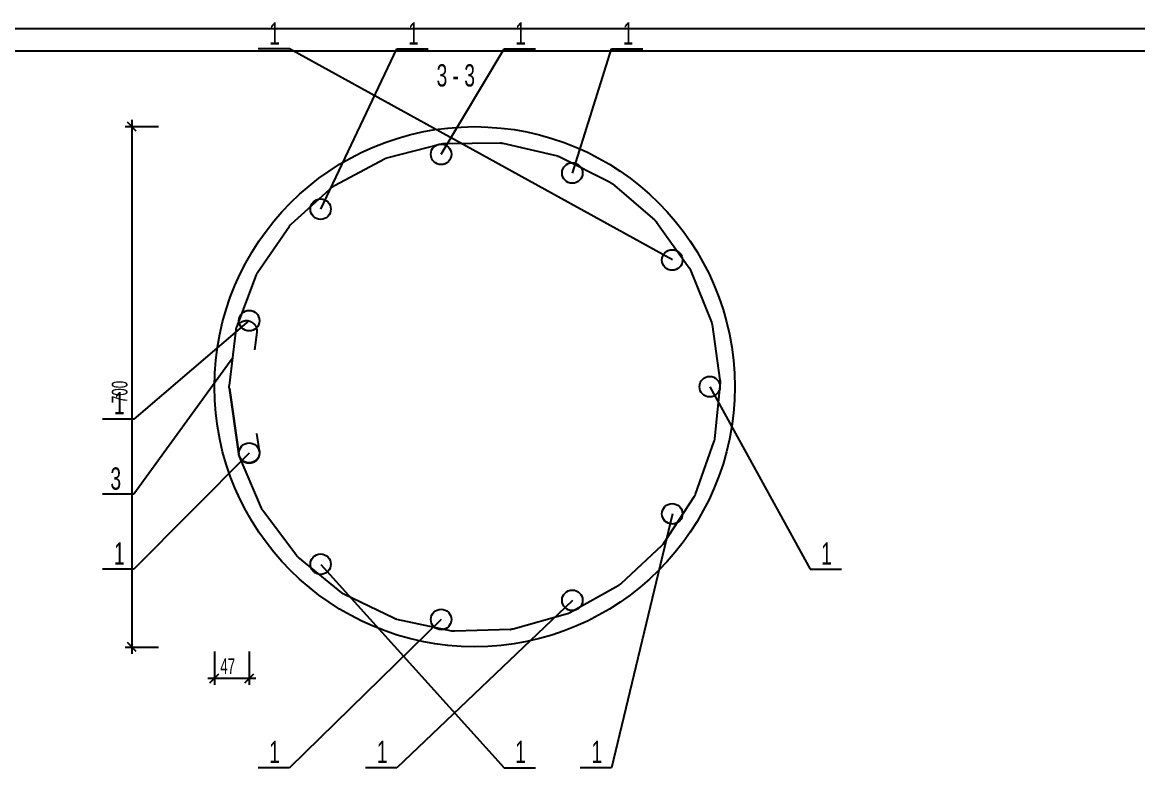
# Model space of a CAD drawing. Extents: x -483223 to 550073, y -164053 to -64662.
# Drawn here: x 323068 to 348063, y -81374 to -64662 of the extents above; entities that cross this region are included whole.
import ezdxf

# ---------------------------------------------------------------- set-up
doc = ezdxf.new("R2010")
doc.units = 0
doc.header["$MEASUREMENT"] = 0
doc.layers.get('0').update_dxf_attribs({"color": 40, "linetype": 'CONTINUOUS'})
for name, color, linetype in [('ARM', 3, 'CONTINUOUS'), ('OPAL', 4, 'CONTINUOUS'), ('RAZM', 6, 'CONTINUOUS'), ('TEXT', 5, 'CONTINUOUS'), ('VYNOS', 3, 'CONTINUOUS')]:
    doc.layers.add(name, color=color, linetype=linetype)
doc.styles.add('РОЗМІР', font='ARIALN.TTF', dxfattribs={"width": 0.75})

msp = doc.modelspace()

# ---------------------------------------------------------------- linework, layer by layer
at = {"color": 7}
for p, q in [((298072.6753, -64801.5622), (382072.6753, -64801.5622)), ((300072.6753, -65301.5622), (381572.6753, -65301.5622))]:
    msp.add_line(p, q, dxfattribs=at)
at = {"layer": 'ARM', "color": 1}
for p, q in [((331239.6827, -67700.1218), (332461.2037, -67387.1823)), ((332461.2037, -67387.1823), (332465.1558, -67386.2058)), ((332465.1558, -67386.2058), (332469.1231, -67385.2963)), ((332469.1231, -67385.2963), (332473.1056, -67384.4601)), ((332473.1056, -67384.4601), (332477.1034, -67383.6911)), ((332477.1034, -67383.6911), (332481.1134, -67382.9953)), ((332481.1134, -67382.9953), (332485.1356, -67382.3666)), ((332485.1356, -67382.3666), (332489.167, -67381.8112)), ((332489.167, -67381.8112), (332493.2075, -67381.3229)), ((332493.2075, -67381.3229), (332497.2572, -67380.9079)), ((332497.2572, -67380.9079), (332501.313, -67380.56)), ((332501.313, -67380.56), (332505.3749, -67380.2853)), ((332505.3749, -67380.2853), (332509.4398, -67380.0839)), ((332509.4398, -67380.0839), (332513.5078, -67379.9497)), ((332513.5078, -67379.9497), (332517.5758, -67379.8886)), ((332517.5758, -67379.8886), (332519.1108, -67379.8825)), ((332519.1108, -67379.8825), (333780.0056, -67366.2656)), ((333780.0056, -67366.2656), (333784.0767, -67366.3022)), ((333784.0767, -67366.3022), (333788.1447, -67366.4121)), ((333788.1447, -67366.4121), (333792.2127, -67366.5891)), ((333792.2127, -67366.5891), (333796.2745, -67366.8332)), ((333796.2745, -67366.8332), (333800.3303, -67367.1567)), ((333800.3303, -67367.1567), (333804.3831, -67367.5473)), ((333804.3831, -67367.5473), (333808.4266, -67368.0051)), ((333808.4266, -67368.0051), (333812.4641, -67368.5361)), ((333812.4641, -67368.5361), (333816.4894, -67369.1403)), ((333816.4894, -67369.1403), (333820.5024, -67369.8117)), ((333820.5024, -67369.8117), (333824.5064, -67370.5502)), ((333824.5064, -67370.5502), (333828.495, -67371.362)), ((333828.495, -67371.362), (333832.4684, -67372.2409)), ((333832.4684, -67372.2409), (333833.0208, -67372.3691)), ((333833.0208, -67372.3691), (335061.0115, -67658.862)), ((330075.4921, -68314.697), (331187.6137, -67720.3671)), ((331187.6137, -67720.3671), (331191.2208, -67718.4811)), ((331191.2208, -67718.4811), (331194.8585, -67716.6562)), ((331194.8585, -67716.6562), (331198.5298, -67714.8923)), ((331198.5298, -67714.8923), (331202.2285, -67713.2016)), ((331202.2285, -67713.2016), (331205.9578, -67711.5659)), ((331205.9578, -67711.5659), (331209.7145, -67710.0034)), ((331209.7145, -67710.0034), (331213.4987, -67708.5019)), ((331213.4987, -67708.5019), (331217.3073, -67707.0676)), ((331217.3073, -67707.0676), (331221.1433, -67705.7004)), ((331221.1433, -67705.7004), (331225.0007, -67704.4003)), ((331225.0007, -67704.4003), (331228.8795, -67703.1674)), ((331228.8795, -67703.1674), (331232.7797, -67702.0017)), ((331232.7797, -67702.0017), (331236.6981, -67700.9091)), ((331236.6981, -67700.9091), (331239.6827, -67700.1218)), ((335061.0115, -67658.862), (335064.9666, -67659.8264)), ((335064.9666, -67659.8264), (335068.9033, -67660.8518)), ((335068.9033, -67660.8518), (335072.8248, -67661.9504)), ((335072.8248, -67661.9504), (335076.725, -67663.1162)), ((335076.725, -67663.1162), (335080.6038, -67664.3491)), ((335080.6038, -67664.3491), (335084.4612, -67665.6491)), ((335084.4612, -67665.6491), (335088.2942, -67667.0163)), ((335088.2942, -67667.0163), (335092.1028, -67668.4506)), ((335092.1028, -67668.4506), (335095.887, -67669.946)), ((335095.887, -67669.946), (335099.6437, -67671.5146)), ((335099.6437, -67671.5146), (335103.3729, -67673.1442)), ((335103.3729, -67673.1442), (335107.0747, -67674.841)), ((335107.0747, -67674.841), (335110.7429, -67676.6049)), ((335110.7429, -67676.6049), (335113.5048, -67677.9782)), ((335113.5048, -67677.9782), (336238.1996, -68248.1564)), ((329090.757, -69188.3847), (330029.7279, -68346.7343)), ((330029.7279, -68346.7343), (330032.7827, -68344.0488)), ((330032.7827, -68344.0488), (330035.8833, -68341.4121)), ((330035.8833, -68341.4121), (330039.0297, -68338.8303)), ((330039.0297, -68338.8303), (330042.2188, -68336.3034)), ((330042.2188, -68336.3034), (330045.4536, -68333.8315)), ((330045.4536, -68333.8315), (330048.7312, -68331.4145)), ((330048.7312, -68331.4145), (330052.0515, -68329.0585)), ((330052.0515, -68329.0585), (330055.4085, -68326.7636)), ((330055.4085, -68326.7636), (330058.8081, -68324.5236)), ((330058.8081, -68324.5236), (330062.2474, -68322.3447)), ((330062.2474, -68322.3447), (330065.7203, -68320.2268)), ((330065.7203, -68320.2268), (330069.2329, -68318.1638)), ((330069.2329, -68318.1638), (330072.7791, -68316.1679)), ((330072.7791, -68316.1679), (330075.4921, -68314.697)), ((336238.1996, -68248.1564), (336241.8129, -68250.0302)), ((336241.8129, -68250.0302), (336245.3956, -68251.965)), ((336245.3956, -68251.965), (336248.9418, -68253.9609)), ((336248.9418, -68253.9609), (336252.4513, -68256.0239)), ((336252.4513, -68256.0239), (336255.9273, -68258.1418)), ((336255.9273, -68258.1418), (336259.3666, -68260.3207)), ((336259.3666, -68260.3207), (336262.7632, -68262.5607)), ((336262.7632, -68262.5607), (336266.1232, -68264.8618)), ((336266.1232, -68264.8618), (336269.4404, -68267.2177)), ((336269.4404, -68267.2177), (336272.718, -68269.6286)), ((336272.718, -68269.6286), (336275.9529, -68272.1005)), ((336275.9529, -68272.1005), (336279.145, -68274.6274)), ((336279.145, -68274.6274), (336282.2914, -68277.2092)), ((336282.2914, -68277.2092), (336284.6443, -68279.205)), ((336284.6443, -68279.205), (337241.5687, -69100.3842)), ((328341.9227, -70271.1118), (329053.9192, -69230.3891)), ((329053.9192, -69230.3891), (329056.2477, -69227.0505)), ((329056.2477, -69227.0505), (329058.6311, -69223.7485)), ((329058.6311, -69223.7485), (329061.0756, -69220.4953)), ((329061.0756, -69220.4953), (329063.5719, -69217.2788)), ((329063.5719, -69217.2788), (329066.1293, -69214.111)), ((329066.1293, -69214.111), (329068.7385, -69210.986)), ((329068.7385, -69210.986), (329071.3997, -69207.9099)), ((329071.3997, -69207.9099), (329074.1188, -69204.8825)), ((329074.1188, -69204.8825), (329076.8867, -69201.8979)), ((329076.8867, -69201.8979), (329079.7096, -69198.9621)), ((329079.7096, -69198.9621), (329082.5813, -69196.0751)), ((329082.5813, -69196.0751), (329085.5018, -69193.2431)), ((329085.5018, -69193.2431), (329088.4712, -69190.4599)), ((329088.4712, -69190.4599), (329090.757, -69188.3847)), ((337241.5687, -69100.3842), (337244.6357, -69103.0637)), ((337244.6357, -69103.0637), (337247.6539, -69105.7919)), ((337247.6539, -69105.7919), (337250.6233, -69108.5751)), ((337250.6233, -69108.5751), (337253.5438, -69111.4072)), ((337253.5438, -69111.4072), (337256.4155, -69114.2941)), ((337256.4155, -69114.2941), (337259.2354, -69117.2299)), ((337259.2354, -69117.2299), (337262.0064, -69120.2145)), ((337262.0064, -69120.2145), (337264.7224, -69123.2419)), ((337264.7224, -69123.2419), (337267.3866, -69126.3181)), ((337267.3866, -69126.3181), (337269.9959, -69129.4431)), ((337269.9959, -69129.4431), (337272.5502, -69132.6108)), ((337272.5502, -69132.6108), (337275.0496, -69135.8273)), ((337275.0496, -69135.8273), (337277.491, -69139.0805)), ((337277.491, -69139.0805), (337279.3037, -69141.5768)), ((337279.3037, -69141.5768), (338013.6055, -70166.6867)), ((338013.6055, -70166.6867), (338015.9462, -70170.0131)), ((338015.9462, -70170.0131), (338018.2289, -70173.3884)), ((338018.2289, -70173.3884), (338020.4536, -70176.7941)), ((338020.4536, -70176.7941), (338022.6173, -70180.2426)), ((338022.6173, -70180.2426), (338024.723, -70183.7277)), ((338024.723, -70183.7277), (338026.7647, -70187.2495)), ((338026.7647, -70187.2495), (338028.7452, -70190.8017)), ((338028.7452, -70190.8017), (338030.6618, -70194.3906)), ((338030.6618, -70194.3906), (338032.5172, -70198.0161)), ((338032.5172, -70198.0161), (338034.3117, -70201.6721)), ((338034.3117, -70201.6721), (338036.0389, -70205.3586)), ((338036.0389, -70205.3586), (338037.7022, -70209.0695)), ((338037.7022, -70209.0695), (338039.3013, -70212.8171)), ((338039.3013, -70212.8171), (338040.467, -70215.6674)), ((338040.467, -70215.6674), (338510.0502, -71385.9433)), ((327871.9185, -71500.7993), (328316.1262, -70320.6601)), ((328316.1262, -70320.6601), (328317.5911, -70316.8637)), ((328317.5911, -70316.8637), (328319.1261, -70313.0917)), ((328319.1261, -70313.0917), (328320.7222, -70309.3503)), ((328320.7222, -70309.3503), (328322.3884, -70305.6393)), ((328322.3884, -70305.6393), (328324.1157, -70301.9528)), ((328324.1157, -70301.9528), (328325.9071, -70298.2968)), ((328325.9071, -70298.2968), (328327.7626, -70294.6713)), ((328327.7626, -70294.6713), (328329.6821, -70291.0825)), ((328329.6821, -70291.0825), (328331.6627, -70287.5302)), ((328331.6627, -70287.5302), (328333.7044, -70284.0085)), ((328333.7044, -70284.0085), (328335.8101, -70280.5234)), ((328335.8101, -70280.5234), (328337.9738, -70277.0749)), ((328337.9738, -70277.0749), (328340.1985, -70273.6691)), ((328340.1985, -70273.6691), (328341.9227, -70271.1118)), ((327876.9142, -71488.5861), (327878.5957, -71484.8752)), ((327878.5957, -71484.8752), (327880.3383, -71481.2009)), ((327880.3383, -71481.2009), (327882.1449, -71477.551)), ((327882.1449, -71477.551), (327884.0156, -71473.9377)), ((327884.0156, -71473.9377), (327885.9504, -71470.3549)), ((327885.9504, -71470.3549), (327887.9463, -71466.8088)), ((327887.9463, -71466.8088), (327890.0032, -71463.2993)), ((327890.0032, -71463.2993), (327892.1211, -71459.8203)), ((327892.1211, -71459.8203), (327894.3001, -71456.384)), ((327894.3001, -71456.384), (327896.54, -71452.9843)), ((327896.54, -71452.9843), (327898.838, -71449.6213)), ((327898.838, -71449.6213), (327901.194, -71446.3071)), ((327901.194, -71446.3071), (327903.6049, -71443.0295)), ((327903.6049, -71443.0295), (327906.0768, -71439.7946)), ((327906.0768, -71439.7946), (327908.6006, -71436.6025)), ((327908.6006, -71436.6025), (327911.1824, -71433.4531)), ((327911.1824, -71433.4531), (327913.8191, -71430.3525)), ((327913.8191, -71430.3525), (327916.5077, -71427.2946)), ((327916.5077, -71427.2946), (327919.2512, -71424.2917)), ((327919.2512, -71424.2917), (327922.0436, -71421.3315)), ((327922.0436, -71421.3315), (327924.8909, -71418.4201)), ((327924.8909, -71418.4201), (327927.787, -71415.5576)), ((327927.787, -71415.5576), (327930.7319, -71412.7499)), ((327930.7319, -71412.7499), (327933.7257, -71409.9912)), ((327933.7257, -71409.9912), (327936.7683, -71407.2873)), ((327936.7683, -71407.2873), (327939.8567, -71404.6384)), ((327939.8567, -71404.6384), (327942.9909, -71402.0383)), ((327942.9909, -71402.0383), (327946.1677, -71399.4992)), ((327946.1677, -71399.4992), (327949.3904, -71397.009)), ((327949.3904, -71397.009), (327952.6588, -71394.5798)), ((327952.6588, -71394.5798), (327955.9639, -71392.2116)), ((327955.9639, -71392.2116), (327959.3147, -71389.8923)), ((327959.3147, -71389.8923), (327962.7022, -71387.6401)), ((327962.7022, -71387.6401), (327966.1293, -71385.4428)), ((327966.1293, -71385.4428), (327969.593, -71383.3066)), ((327969.593, -71383.3066), (327973.0964, -71381.2314)), ((327973.0964, -71381.2314), (327976.6334, -71379.2172)), ((327976.6334, -71379.2172), (327980.204, -71377.2641)), ((327980.204, -71377.2641), (327983.8112, -71375.3781)), ((327983.8112, -71375.3781), (327987.4489, -71373.5532)), ((327987.4489, -71373.5532), (327991.1171, -71371.7893)), ((327991.1171, -71371.7893), (327994.8158, -71370.0925)), ((327994.8158, -71370.0925), (327998.5451, -71368.4567)), ((327998.5451, -71368.4567), (328002.3018, -71366.8881)), ((328002.3018, -71366.8881), (328006.0829, -71365.3867)), ((328006.0829, -71365.3867), (328009.8915, -71363.9523)), ((328009.8915, -71363.9523), (328013.7245, -71362.5851)), ((328013.7245, -71362.5851), (328017.5819, -71361.279)), ((328017.5819, -71361.279), (328021.4607, -71360.0461)), ((328021.4607, -71360.0461), (328025.3608, -71358.8803)), ((328025.3608, -71358.8803), (328029.2793, -71357.7817)), ((328029.2793, -71357.7817), (328033.2161, -71356.7502)), ((328033.2161, -71356.7502), (328037.1711, -71355.7919)), ((328037.1711, -71355.7919), (328041.1445, -71354.8947)), ((328041.1445, -71354.8947), (328045.1301, -71354.0768)), ((328045.1301, -71354.0768), (328049.131, -71353.32)), ((328049.131, -71353.32), (328053.141, -71352.6364)), ((328053.141, -71352.6364), (328057.1663, -71352.0261)), ((328057.1663, -71352.0261), (328061.2007, -71351.4829)), ((328061.2007, -71351.4829), (328065.2443, -71351.0129)), ((328065.2443, -71351.0129), (328069.294, -71350.6101)), ((328069.294, -71350.6101), (328073.3497, -71350.2805)), ((328073.3497, -71350.2805), (328077.4116, -71350.018)), ((328077.4116, -71350.018), (328081.4796, -71349.8288)), ((328081.4796, -71349.8288), (328085.5476, -71349.7128)), ((328085.5476, -71349.7128), (328089.6156, -71349.664)), ((328089.6156, -71349.664), (328093.6867, -71349.6884)), ((328093.6867, -71349.6884), (328097.7577, -71349.78)), ((328097.7577, -71349.78), (328101.8226, -71349.9448)), ((328101.8226, -71349.9448), (328105.8876, -71350.1828)), ((328105.8876, -71350.1828), (328109.9464, -71350.488)), ((328109.9464, -71350.488), (328113.9992, -71350.8664)), ((328113.9992, -71350.8664), (328118.0427, -71351.3181)), ((328118.0427, -71351.3181), (328122.0802, -71351.8369)), ((328122.0802, -71351.8369), (328126.1085, -71352.4289)), ((328126.1085, -71352.4289), (328130.1246, -71353.0881)), ((328130.1246, -71353.0881), (328134.1285, -71353.8144)), ((328134.1285, -71353.8144), (328138.1202, -71354.614)), ((328138.1202, -71354.614), (328142.0967, -71355.4868)), ((328142.0967, -71355.4868), (328146.0579, -71356.4206)), ((328146.0579, -71356.4206), (328150.0007, -71357.4277)), ((328150.0007, -71357.4277), (328153.9253, -71358.508)), ((328153.9253, -71358.508), (328157.8316, -71359.6494)), ((328157.8316, -71359.6494), (328161.7195, -71360.864)), ((328161.7195, -71360.864), (328165.583, -71362.1396)), ((328165.583, -71362.1396), (328169.4252, -71363.4885)), ((328169.4252, -71363.4885), (328173.2399, -71364.9045)), ((328173.2399, -71364.9045), (328177.0332, -71366.3815)), ((328177.0332, -71366.3815), (328180.7991, -71367.9257)), ((328180.7991, -71367.9257), (328184.5344, -71369.5371)), ((328184.5344, -71369.5371), (328188.2454, -71371.2155)), ((328188.2454, -71371.2155), (328191.9227, -71372.955)), ((328191.9227, -71372.955), (328195.5726, -71374.7617)), ((328195.5726, -71374.7617), (328199.189, -71376.6293)), ((328199.189, -71376.6293), (328202.7717, -71378.558)), ((328202.7717, -71378.558), (328206.3209, -71380.5539)), ((328206.3209, -71380.5539), (328209.8335, -71382.6047)), ((328209.8335, -71382.6047), (328213.3125, -71384.7226)), ((328213.3125, -71384.7226), (328216.7518, -71386.9016)), ((328216.7518, -71386.9016), (328220.1515, -71389.1354)), ((328220.1515, -71389.1354), (328223.5145, -71391.4304)), ((328223.5145, -71391.4304), (328226.8348, -71393.7863)), ((328226.8348, -71393.7863), (328230.1155, -71396.1911)), ((328230.1155, -71396.1911), (328233.3534, -71398.663)), ((328233.3534, -71398.663), (328236.5455, -71401.1838)), ((328236.5455, -71401.1838), (328239.695, -71403.7656)), ((328239.695, -71403.7656), (328242.7986, -71406.3962)), ((328242.7986, -71406.3962), (328245.8565, -71409.0817)), ((328245.8565, -71409.0817), (328248.8655, -71411.8222)), ((328248.8655, -71411.8222), (328251.8287, -71414.6176)), ((328251.8287, -71414.6176), (328254.7401, -71417.4558)), ((328254.7401, -71417.4558), (328257.6027, -71420.3549)), ((328257.6027, -71420.3549), (328260.4164, -71423.2968)), ((328260.4164, -71423.2968), (328263.1752, -71426.2875)), ((328263.1752, -71426.2875), (328265.8821, -71429.3271)), ((328265.8821, -71429.3271), (328268.5371, -71432.4155)), ((328268.5371, -71432.4155), (328271.1372, -71435.5466)), ((328271.1372, -71435.5466), (328273.6793, -71438.7204)), ((328273.6793, -71438.7204), (328276.1696, -71441.9431)), ((328276.1696, -71441.9431), (328278.6018, -71445.2084)), ((328278.6018, -71445.2084), (328280.9761, -71448.5104)), ((328280.9761, -71448.5104), (328283.2924, -71451.8613)), ((328283.2924, -71451.8613), (328285.5507, -71455.2487)), ((328285.5507, -71455.2487), (328287.751, -71458.6728)), ((328287.751, -71458.6728), (328289.8872, -71462.1335)), ((328289.8872, -71462.1335), (328291.9655, -71465.6369)), ((328291.9655, -71465.6369), (328293.9827, -71469.1708)), ((328293.9827, -71469.1708), (328295.9358, -71472.7414)), ((328295.9358, -71472.7414), (328297.8279, -71476.3425)), ((328297.8279, -71476.3425), (328299.6589, -71479.9802)), ((328299.6589, -71479.9802), (328301.4229, -71483.6484)), ((328301.4229, -71483.6484), (328303.1227, -71487.3471)), ((338510.0502, -71385.9433), (338511.5333, -71389.7336)), ((338511.5333, -71389.7336), (338512.9493, -71393.5483)), ((338512.9493, -71393.5483), (338514.3013, -71397.3874)), ((338514.3013, -71397.3874), (338515.583, -71401.2509)), ((338515.583, -71401.2509), (338516.7976, -71405.1328)), ((338516.7976, -71405.1328), (338517.9451, -71409.039)), ((338517.9451, -71409.039), (338519.0223, -71412.9636)), ((338519.0223, -71412.9636), (338520.0325, -71416.9064)), ((338520.0325, -71416.9064), (338520.9755, -71420.8676)), ((338520.9755, -71420.8676), (338521.8452, -71424.841)), ((338521.8452, -71424.841), (338522.6478, -71428.8327)), ((338522.6478, -71428.8327), (338523.3803, -71432.8366)), ((338523.3803, -71432.8366), (338524.0425, -71436.8527)), ((338524.0425, -71436.8527), (338524.4972, -71439.9045)), ((338524.4972, -71439.9045), (338702.4452, -72688.2565)), ((327707.6851, -72806.9638), (327858.6403, -71555.0656)), ((327707.6851, -72806.9638), (327858.6403, -71555.0656)), ((327858.6403, -71555.0656), (327859.1621, -71551.0251)), ((327858.6403, -71555.0656), (327859.1621, -71551.0251)), ((327859.1621, -71551.0251), (327859.7572, -71546.9968)), ((327859.1621, -71551.0251), (327859.7572, -71546.9968)), ((327859.7572, -71546.9968), (327860.4194, -71542.9807)), ((327859.7572, -71546.9968), (327860.4194, -71542.9807)), ((327860.4194, -71542.9807), (327861.1519, -71538.9768)), ((327860.4194, -71542.9807), (327861.1519, -71538.9768)), ((327861.1519, -71538.9768), (327861.9545, -71534.9912)), ((327861.1519, -71538.9768), (327861.9545, -71534.9912)), ((327861.9545, -71534.9912), (327862.8273, -71531.0117)), ((327861.9545, -71534.9912), (327862.8273, -71531.0117)), ((327862.8273, -71531.0117), (327863.7672, -71527.0505)), ((327862.8273, -71531.0117), (327863.7672, -71527.0505)), ((327863.7672, -71527.0505), (327864.7774, -71523.1076)), ((327863.7672, -71527.0505), (327864.7774, -71523.1076)), ((327864.7774, -71523.1076), (327865.8577, -71519.183)), ((327864.7774, -71523.1076), (327865.8577, -71519.183)), ((327865.8577, -71519.183), (327867.0051, -71515.2829)), ((327865.8577, -71519.183), (327867.0051, -71515.2829)), ((327867.0051, -71515.2829), (327868.2197, -71511.395)), ((327867.0051, -71515.2829), (327868.2197, -71511.395)), ((327868.2197, -71511.395), (327869.5015, -71507.5314)), ((327868.2197, -71511.395), (327869.5015, -71507.5314)), ((327869.5015, -71507.5314), (327870.8534, -71503.6923)), ((327869.5015, -71507.5314), (327870.8534, -71503.6923)), ((327870.8534, -71503.6923), (327872.2694, -71499.8776)), ((327870.8534, -71503.6923), (327871.9185, -71500.7993)), ((327872.2694, -71499.8776), (327873.7526, -71496.0873)), ((327873.7526, -71496.0873), (327875.2998, -71492.3215)), ((327875.2998, -71492.3215), (327876.9142, -71488.5861)), ((328321.949, -71610.9311), (328274.0669, -72008.0502)), ((328303.1227, -71487.3471), (328304.7615, -71491.0764)), ((328304.7615, -71491.0764), (328306.3301, -71494.83)), ((328306.3301, -71494.83), (328307.8346, -71498.6081)), ((328307.8346, -71498.6081), (328309.275, -71502.4167)), ((328309.275, -71502.4167), (328310.6483, -71506.2497)), ((328310.6483, -71506.2497), (328311.9514, -71510.1071)), ((328311.9514, -71510.1071), (328313.1904, -71513.9829)), ((328313.1904, -71513.9829), (328314.3593, -71517.883)), ((328314.3593, -71517.883), (328315.4609, -71521.8015)), ((328315.4609, -71521.8015), (328316.4955, -71525.7382)), ((328316.4955, -71525.7382), (328317.4598, -71529.6933)), ((328317.4598, -71529.6933), (328318.354, -71533.6606)), ((328318.354, -71533.6606), (328319.181, -71537.6462)), ((328319.181, -71537.6462), (328319.9379, -71541.644)), ((328319.9379, -71541.644), (328320.6215, -71545.6601)), ((328320.6215, -71545.6601), (328321.2379, -71549.6823)), ((328321.2379, -71549.6823), (328321.7842, -71553.7167)), ((328321.7842, -71553.7167), (328322.2603, -71557.7573)), ((328321.9948, -71610.5588), (328321.949, -71610.925)), ((328322.4403, -71606.5122), (328321.9948, -71610.5588)), ((328322.2603, -71557.7573), (328322.6661, -71561.81)), ((328322.8157, -71602.4594), (328322.4403, -71606.5122)), ((328322.6661, -71561.81), (328322.9988, -71565.8627)), ((328323.1209, -71598.4006), (328322.8157, -71602.4594)), ((328322.9988, -71565.8627), (328323.2643, -71569.9277)), ((328323.3528, -71594.3356), (328323.1209, -71598.4006)), ((328323.2643, -71569.9277), (328323.4566, -71573.9926)), ((328323.5145, -71590.2707), (328323.3528, -71594.3356)), ((328323.4566, -71573.9926), (328323.5786, -71578.0637)), ((328323.6061, -71586.1997), (328323.5145, -71590.2707)), ((328323.5786, -71578.0637), (328323.6274, -71582.1286)), ((328323.6274, -71582.1286), (328323.6061, -71586.1997)), ((338702.4452, -72688.2565), (338702.9854, -72692.291)), ((338702.9854, -72692.291), (338703.4553, -72696.3315)), ((338703.4553, -72696.3315), (338703.8521, -72700.3842)), ((338703.8521, -72700.3842), (338704.1786, -72704.4431)), ((338704.1786, -72704.4431), (338704.438, -72708.5019)), ((338704.4868, -72732.916), (338704.2457, -72736.9748)), ((338704.438, -72708.5019), (338704.6211, -72712.5668)), ((338704.6547, -72728.8449), (338704.4868, -72732.916)), ((338704.6211, -72712.5668), (338704.7371, -72716.6379)), ((338704.7523, -72724.78), (338704.6547, -72728.8449)), ((338704.7371, -72716.6379), (338704.7798, -72720.7089)), ((338704.7798, -72720.7089), (338704.7523, -72724.78)), ((327706.0066, -72835.3696), (327706.0341, -72831.2985)), ((327706.0524, -72839.4406), (327706.0066, -72835.3696)), ((327706.0341, -72831.2985), (327706.1348, -72827.2336)), ((327706.1653, -72843.5117), (327706.0524, -72839.4406)), ((327706.1348, -72827.2336), (327706.3026, -72823.1686)), ((327706.3514, -72847.5766), (327706.1653, -72843.5117)), ((327706.3026, -72823.1686), (327706.5437, -72819.1037)), ((327706.6078, -72851.6415), (327706.3514, -72847.5766)), ((327706.5437, -72819.1037), (327706.855, -72815.0449)), ((327706.9374, -72855.6943), (327706.6078, -72851.6415)), ((327706.855, -72815.0449), (327707.2365, -72810.9921)), ((327707.3341, -72859.747), (327706.9374, -72855.6943)), ((327707.2365, -72810.9921), (327707.6851, -72806.9638)), ((327707.8041, -72863.7875), (327707.3341, -72859.747)), ((327708.3442, -72867.822), (327707.8041, -72863.7875)), ((327918.1129, -74339.4101), (327708.3442, -72867.822)), ((327708.3442, -72867.822), (327918.1129, -74339.4101)), ((338703.6537, -72744.1098), (338579.7645, -73998.9774)), ((338703.9345, -72741.0336), (338703.6537, -72744.1098)), ((338704.2457, -72736.9748), (338703.9345, -72741.0336)), ((328380.1094, -74273.5562), (328323.661, -73877.5571)), ((338567.6613, -74053.5153), (338149.0364, -75242.9684)), ((338568.6653, -74050.5978), (338567.6613, -74053.5153)), ((338569.9318, -74046.7313), (338568.6653, -74050.5978)), ((338571.1311, -74042.8403), (338569.9318, -74046.7313)), ((338572.2603, -74038.931), (338571.1311, -74042.8403)), ((338573.3223, -74035.0003), (338572.2603, -74038.931)), ((338574.3171, -74031.0544), (338573.3223, -74035.0003)), ((338575.2418, -74027.0902), (338574.3171, -74031.0544)), ((338576.0994, -74023.1107), (338575.2418, -74027.0902)), ((338576.8837, -74019.1159), (338576.0994, -74023.1107)), ((338577.6008, -74015.112), (338576.8837, -74019.1159)), ((338578.2478, -74011.0898), (338577.6008, -74015.112)), ((338578.8246, -74007.0615), (338578.2478, -74011.0898)), ((338579.3281, -74003.024), (338578.8246, -74007.0615)), ((338579.7645, -73998.9743), (338579.3281, -74003.024)), ((327918.7202, -74343.4201), (327918.1129, -74339.4101)), ((327918.1679, -74339.7794), (327918.1129, -74339.4101)), ((327918.7843, -74343.8046), (327918.1679, -74339.7794)), ((327919.4008, -74347.4301), (327918.7202, -74343.4201)), ((327919.4679, -74347.8146), (327918.7843, -74343.8046)), ((327920.1484, -74351.434), (327919.4008, -74347.4301)), ((327920.2247, -74351.8155), (327919.4679, -74347.8146)), ((327920.9694, -74355.4196), (327920.1484, -74351.434)), ((327921.0518, -74355.8011), (327920.2247, -74351.8155)), ((327921.8574, -74359.393), (327920.9694, -74355.4196)), ((327921.9459, -74359.7714), (327921.0518, -74355.8011)), ((327922.8157, -74363.3481), (327921.8574, -74359.393)), ((327922.9103, -74363.7265), (327921.9459, -74359.7714)), ((327923.8411, -74367.2879), (327922.8157, -74363.3481)), ((327923.9418, -74367.6633), (327922.9103, -74363.7265)), ((327924.9367, -74371.2064), (327923.8411, -74367.2879)), ((327925.0435, -74371.5817), (327923.9418, -74367.6633)), ((327926.0994, -74375.1096), (327924.9367, -74371.2064)), ((327926.2123, -74375.4788), (327925.0435, -74371.5817)), ((327927.3292, -74378.9883), (327926.0994, -74375.1096)), ((327927.4513, -74379.3576), (327926.2123, -74375.4788)), ((327928.6293, -74382.8458), (327927.3292, -74378.9883)), ((327928.7575, -74383.212), (327927.4513, -74379.3576)), ((327929.9934, -74386.6788), (327928.6293, -74382.8458)), ((327930.1277, -74387.045), (327928.7575, -74383.212)), ((327931.4247, -74390.4904), (327929.9934, -74386.6788)), ((327931.5681, -74390.8505), (327930.1277, -74387.045)), ((327932.9262, -74394.2746), (327931.4247, -74390.4904)), ((327933.0726, -74394.6347), (327931.5681, -74390.8505)), ((327934.4887, -74398.0313), (327932.9262, -74394.2746)), ((327934.6412, -74398.3884), (327933.0726, -74394.6347)), ((328429.2274, -75557.8915), (327934.4887, -74398.0313)), ((327936.277, -74402.1176), (327934.6412, -74398.3884)), ((327937.9768, -74405.8164), (327936.277, -74402.1176)), ((327939.7438, -74409.4815), (327937.9768, -74405.8164)), ((327941.5718, -74413.1192), (327939.7438, -74409.4815)), ((327943.4639, -74416.7233), (327941.5718, -74413.1192)), ((327945.417, -74420.2939), (327943.4639, -74416.7233)), ((327947.4342, -74423.8278), (327945.417, -74420.2939)), ((327949.5125, -74427.3282), (327947.4342, -74423.8278)), ((327951.6487, -74430.7919), (327949.5125, -74427.3282)), ((327953.849, -74434.2191), (327951.6487, -74430.7919)), ((327956.1073, -74437.6035), (327953.849, -74434.2191)), ((327958.4236, -74440.9512), (327956.1073, -74437.6035)), ((327960.7979, -74444.2563), (327958.4236, -74440.9512)), ((327963.2301, -74447.5217), (327960.7979, -74444.2563)), ((327965.7173, -74450.7413), (327963.2301, -74447.5217)), ((327968.2625, -74453.9182), (327965.7173, -74450.7413)), ((327970.8626, -74457.0523), (327968.2625, -74453.9182)), ((327973.5145, -74460.1376), (327970.8626, -74457.0523)), ((327976.2214, -74463.1772), (327973.5145, -74460.1376)), ((327978.9802, -74466.1679), (327976.2214, -74463.1772)), ((327981.794, -74469.1129), (327978.9802, -74466.1679)), ((327984.6565, -74472.0059), (327981.794, -74469.1129)), ((327987.5679, -74474.8502), (327984.6565, -74472.0059)), ((327990.5281, -74477.6425), (327987.5679, -74474.8502)), ((327993.5371, -74480.383), (327990.5281, -74477.6425)), ((327996.595, -74483.0685), (327993.5371, -74480.383)), ((327999.6986, -74485.7053), (327996.595, -74483.0685)), ((328002.848, -74488.2809), (327999.6986, -74485.7053)), ((328299.5399, -74484.8538), (328296.4058, -74487.4509)), ((328302.6283, -74482.2018), (328299.5399, -74484.8538)), ((328305.6709, -74479.498), (328302.6283, -74482.2018)), ((328308.6647, -74476.7423), (328305.6709, -74479.498)), ((328311.6096, -74473.9316), (328308.6647, -74476.7423)), ((328314.5057, -74471.0721), (328311.6096, -74473.9316)), ((328317.35, -74468.1638), (328314.5057, -74471.0721)), ((328320.1454, -74465.2036), (328317.35, -74468.1638)), ((328322.8889, -74462.1945), (328320.1454, -74465.2036)), ((328325.5775, -74459.1397), (328322.8889, -74462.1945)), ((328328.2142, -74456.0391), (328325.5775, -74459.1397)), ((328330.796, -74452.8928), (328328.2142, -74456.0391)), ((328333.3229, -74449.7006), (328330.796, -74452.8928)), ((328335.7918, -74446.4658), (328333.3229, -74449.7006)), ((328338.2057, -74443.1882), (328335.7918, -74446.4658)), ((328340.5617, -74439.8679), (328338.2057, -74443.1882)), ((328342.8596, -74436.5079), (328340.5617, -74439.8679)), ((328345.0966, -74433.1113), (328342.8596, -74436.5079)), ((328347.2755, -74429.6719), (328345.0966, -74433.1113)), ((328349.3965, -74426.196), (328347.2755, -74429.6719)), ((328351.4534, -74422.6834), (328349.3965, -74426.196)), ((328353.4492, -74419.1373), (328351.4534, -74422.6834)), ((328355.384, -74415.5545), (328353.4492, -74419.1373)), ((328357.2548, -74411.9412), (328355.384, -74415.5545)), ((328359.0614, -74408.2944), (328357.2548, -74411.9412)), ((328360.807, -74404.617), (328359.0614, -74408.2944)), ((328362.4855, -74400.9091), (328360.807, -74404.617)), ((328364.0999, -74397.1738), (328362.4855, -74400.9091)), ((328365.6502, -74393.4079), (328364.0999, -74397.1738)), ((328367.1333, -74389.6176), (328365.6502, -74393.4079)), ((328368.5493, -74385.8029), (328367.1333, -74389.6176)), ((328369.9013, -74381.9638), (328368.5493, -74385.8029)), ((328371.183, -74378.1003), (328369.9013, -74381.9638)), ((328372.4006, -74374.2154), (328371.183, -74378.1003)), ((328373.5481, -74370.3091), (328372.4006, -74374.2154)), ((328374.6254, -74366.3846), (328373.5481, -74370.3091)), ((328375.6355, -74362.4417), (328374.6254, -74366.3846)), ((328376.5785, -74358.4836), (328375.6355, -74362.4417)), ((328377.4513, -74354.5071), (328376.5785, -74358.4836)), ((328378.2539, -74350.5154), (328377.4513, -74354.5071)), ((328378.9863, -74346.5115), (328378.2539, -74350.5154)), ((328379.6486, -74342.4985), (328378.9863, -74346.5115)), ((328380.2437, -74338.4702), (328379.6486, -74342.4985)), ((328380.1094, -74273.5562), (328380.6495, -74277.5906)), ((328380.7655, -74334.4327), (328380.2437, -74338.4702)), ((328380.6495, -74277.5906), (328381.1195, -74281.6342)), ((328381.2172, -74330.3891), (328380.7655, -74334.4327)), ((328381.1195, -74281.6342), (328381.5162, -74285.6839)), ((328381.5986, -74326.3364), (328381.2172, -74330.3891)), ((328381.5162, -74285.6839), (328381.8458, -74289.7397)), ((328381.9099, -74322.2775), (328381.5986, -74326.3364)), ((328381.8458, -74289.7397), (328382.1022, -74293.8046)), ((328382.151, -74318.2126), (328381.9099, -74322.2775)), ((328382.1022, -74293.8046), (328382.2883, -74297.8696)), ((328382.3189, -74314.1476), (328382.151, -74318.2126)), ((328382.2883, -74297.8696), (328382.4013, -74301.9376)), ((328382.4196, -74310.0766), (328382.3189, -74314.1476)), ((328382.4013, -74301.9376), (328382.447, -74306.0086)), ((328382.447, -74306.0086), (328382.4196, -74310.0766)), ((328006.0402, -74490.8078), (328002.848, -74488.2809)), ((328009.2781, -74493.2736), (328006.0402, -74490.8078)), ((328012.5587, -74495.6845), (328009.2781, -74493.2736)), ((328015.879, -74498.0374), (328012.5587, -74495.6845)), ((328019.2421, -74500.3323), (328015.879, -74498.0374)), ((328022.6417, -74502.5693), (328019.2421, -74500.3323)), ((328026.0811, -74504.7452), (328022.6417, -74502.5693)), ((328029.5601, -74506.8601), (328026.0811, -74504.7452)), ((328033.0726, -74508.9169), (328029.5601, -74506.8601)), ((328036.6218, -74510.9097), (328033.0726, -74508.9169)), ((328040.2046, -74512.8415), (328036.6218, -74510.9097)), ((328043.8209, -74514.7092), (328040.2046, -74512.8415)), ((328047.4678, -74516.5128), (328043.8209, -74514.7092)), ((328051.1482, -74518.2553), (328047.4678, -74516.5128)), ((328054.8561, -74519.9307), (328051.1482, -74518.2553)), ((328058.5945, -74521.5451), (328054.8561, -74519.9307)), ((328062.3604, -74523.0893), (328058.5945, -74521.5451)), ((328066.1506, -74524.5694), (328062.3604, -74523.0893)), ((328069.9684, -74525.9824), (328066.1506, -74524.5694)), ((328073.8075, -74527.3312), (328069.9684, -74525.9824)), ((328077.6741, -74528.6099), (328073.8075, -74527.3312)), ((328081.559, -74529.8215), (328077.6741, -74528.6099)), ((328085.4652, -74530.9689), (328081.559, -74529.8215)), ((328089.3898, -74532.0432), (328085.4652, -74530.9689)), ((328093.3326, -74533.0502), (328089.3898, -74532.0432)), ((328097.2938, -74533.9902), (328093.3326, -74533.0502)), ((328101.2703, -74534.8599), (328097.2938, -74533.9902)), ((328105.262, -74535.6595), (328101.2703, -74534.8599)), ((328109.2659, -74536.3889), (328105.262, -74535.6595)), ((328113.282, -74537.048), (328109.2659, -74536.3889)), ((328117.3103, -74537.6401), (328113.282, -74537.048)), ((328121.3478, -74538.1589), (328117.3103, -74537.6401)), ((328125.3914, -74538.6075), (328121.3478, -74538.1589)), ((328129.4441, -74538.9859), (328125.3914, -74538.6075)), ((328133.5029, -74539.2941), (328129.4441, -74538.9859)), ((328137.5679, -74539.5322), (328133.5029, -74539.2941)), ((328141.6328, -74539.697), (328137.5679, -74539.5322)), ((328145.7039, -74539.7916), (328141.6328, -74539.697)), ((328149.7749, -74539.816), (328145.7039, -74539.7916)), ((328153.8429, -74539.7702), (328149.7749, -74539.816)), ((328157.9109, -74539.6512), (328153.8429, -74539.7702)), ((328161.9789, -74539.462), (328157.9109, -74539.6512)), ((328166.0408, -74539.2026), (328161.9789, -74539.462)), ((328170.0966, -74538.8699), (328166.0408, -74539.2026)), ((328174.1462, -74538.4702), (328170.0966, -74538.8699)), ((328178.1898, -74537.9971), (328174.1462, -74538.4702)), ((328182.2243, -74537.457), (328178.1898, -74537.9971)), ((328186.2495, -74536.8405), (328182.2243, -74537.457)), ((328190.2595, -74536.16), (328186.2495, -74536.8405)), ((328194.2604, -74535.4062), (328190.2595, -74536.16)), ((328198.249, -74534.5853), (328194.2604, -74535.4062)), ((328202.2194, -74533.6911), (328198.249, -74534.5853)), ((328206.1744, -74532.7329), (328202.2194, -74533.6911)), ((328210.1112, -74531.7014), (328206.1744, -74532.7329)), ((328214.0327, -74530.6027), (328210.1112, -74531.7014)), ((328217.9298, -74529.437), (328214.0327, -74530.6027)), ((328221.8086, -74528.204), (328217.9298, -74529.437)), ((328225.666, -74526.9009), (328221.8086, -74528.204)), ((328229.499, -74525.5307), (328225.666, -74526.9009)), ((328233.3076, -74524.0964), (328229.499, -74525.5307)), ((328237.0918, -74522.5949), (328233.3076, -74524.0964)), ((328240.8485, -74521.0263), (328237.0918, -74522.5949)), ((328244.5778, -74519.3936), (328240.8485, -74521.0263)), ((328248.2765, -74517.6968), (328244.5778, -74519.3936)), ((328251.9447, -74515.936), (328248.2765, -74517.6968)), ((328255.5824, -74514.108), (328251.9447, -74515.936)), ((328259.1896, -74512.2189), (328255.5824, -74514.108)), ((328262.7601, -74510.2689), (328259.1896, -74512.2189)), ((328266.2971, -74508.2547), (328262.7601, -74510.2689)), ((328269.8005, -74506.1795), (328266.2971, -74508.2547)), ((328273.2643, -74504.0463), (328269.8005, -74506.1795)), ((328276.6914, -74501.8491), (328273.2643, -74504.0463)), ((328280.0819, -74499.5938), (328276.6914, -74501.8491)), ((328283.4297, -74497.2806), (328280.0819, -74499.5938)), ((328286.7378, -74494.9094), (328283.4297, -74497.2806)), ((328290.0032, -74492.4802), (328286.7378, -74494.9094)), ((328293.2258, -74489.993), (328290.0032, -74492.4802)), ((328296.4058, -74487.4509), (328293.2258, -74489.993)), ((338124.3141, -75293.0661), (337434.9525, -76348.9163)), ((338125.9865, -75290.4721), (338124.3141, -75293.0661)), ((338128.1349, -75287.0145), (338125.9865, -75290.4721)), ((338130.2253, -75283.5202), (338128.1349, -75287.0145)), ((338132.2517, -75279.9924), (338130.2253, -75283.5202)), ((338134.217, -75276.4279), (338132.2517, -75279.9924)), ((338136.1213, -75272.833), (338134.217, -75276.4279)), ((338137.9616, -75269.2014), (338136.1213, -75272.833)), ((338139.7407, -75265.5393), (338137.9616, -75269.2014)), ((338141.4528, -75261.8466), (338139.7407, -75265.5393)), ((338143.1007, -75258.1235), (338141.4528, -75261.8466)), ((338144.6846, -75254.3759), (338143.1007, -75258.1235)), ((338146.2013, -75250.5978), (338144.6846, -75254.3759)), ((338147.6539, -75246.7954), (338146.2013, -75250.5978)), ((338149.0364, -75242.9684), (338147.6539, -75246.7954)), ((328430.4573, -75560.7205), (328429.2274, -75557.8915)), ((328432.1357, -75564.4284), (328430.4573, -75560.7205)), ((328433.8783, -75568.1088), (328432.1357, -75564.4284)), ((328435.6849, -75571.7526), (328433.8783, -75568.1088)), ((328437.5557, -75575.369), (328435.6849, -75571.7526)), ((328439.4905, -75578.9517), (328437.5557, -75575.369)), ((328441.4863, -75582.4979), (328439.4905, -75578.9517)), ((328443.5432, -75586.0104), (328441.4863, -75582.4979)), ((328445.6611, -75589.4864), (328443.5432, -75586.0104)), ((328447.837, -75592.9257), (328445.6611, -75589.4864)), ((328450.077, -75596.3254), (328447.837, -75592.9257)), ((328452.372, -75599.6854), (328450.077, -75596.3254)), ((328454.7279, -75603.0057), (328452.372, -75599.6854)), ((328457.1419, -75606.2833), (328454.7279, -75603.0057)), ((329213.4041, -76615.2982), (328457.1419, -75606.2833)), ((337399.0333, -76391.702), (336478.4523, -77253.4299)), ((337401.2703, -76389.581), (337399.0333, -76391.705)), ((337404.1816, -76386.7337), (337401.2703, -76389.581)), ((337407.0411, -76383.8376), (337404.1816, -76386.7337)), ((337409.8488, -76380.8926), (337407.0411, -76383.8376)), ((337412.6045, -76377.8989), (337409.8488, -76380.8926)), ((337415.3114, -76374.8563), (337412.6045, -76377.8989)), ((337417.9603, -76371.7679), (337415.3114, -76374.8563)), ((337420.5574, -76368.6337), (337417.9603, -76371.7679)), ((337423.0995, -76365.4538), (337420.5574, -76368.6337)), ((337425.5836, -76362.2311), (337423.0995, -76365.4538)), ((337428.0128, -76358.9627), (337425.5836, -76362.2311)), ((337430.384, -76355.6546), (337428.0128, -76358.9627)), ((337432.7003, -76352.3068), (337430.384, -76355.6546)), ((337434.9525, -76348.9194), (337432.7003, -76352.3068)), ((329215.2687, -76617.7548), (329213.4041, -76615.2982)), ((329217.7803, -76620.9561), (329215.2687, -76617.7548)), ((329220.3499, -76624.1147), (329217.7803, -76620.9561)), ((329222.9713, -76627.2275), (329220.3499, -76624.1147)), ((329225.6477, -76630.2945), (329222.9713, -76627.2275)), ((329228.376, -76633.3157), (329225.6477, -76630.2945)), ((329231.1592, -76636.2851), (329228.376, -76633.3157)), ((329233.9912, -76639.2087), (329231.1592, -76636.2851)), ((329236.8751, -76642.0834), (329233.9912, -76639.2087)), ((329239.8079, -76644.9033), (329236.8751, -76642.0834)), ((329242.7894, -76647.6743), (329239.8079, -76644.9033)), ((329245.8198, -76650.3934), (329242.7894, -76647.6743)), ((329248.896, -76653.0576), (329245.8198, -76650.3934)), ((329252.021, -76655.6699), (329248.896, -76653.0576)), ((330226.4503, -77455.9964), (329252.021, -76655.6699)), ((330228.849, -77457.9373), (330226.4503, -77455.9964)), ((330232.0503, -77460.452), (330228.849, -77457.9373)), ((330235.2943, -77462.9086), (330232.0503, -77460.452)), ((330238.5811, -77465.3104), (330235.2943, -77462.9086)), ((330241.9105, -77467.6511), (330238.5811, -77465.3104)), ((330245.2797, -77469.9368), (330241.9105, -77467.6511)), ((330248.6854, -77472.1616), (330245.2797, -77469.9368)), ((330252.1339, -77474.3283), (330248.6854, -77472.1616)), ((330255.616, -77476.434), (330252.1339, -77474.3283)), ((330259.1377, -77478.4787), (330255.616, -77476.434)), ((330262.693, -77480.4593), (330259.1377, -77478.4787)), ((330266.2819, -77482.3789), (330262.693, -77480.4593)), ((330269.9013, -77484.2374), (330266.2819, -77482.3789)), ((330273.5573, -77486.0288), (330269.9013, -77484.2374)), ((336433.39, -77286.4499), (335334.3605, -77904.6536)), ((336436.0664, -77284.921), (336433.39, -77286.4499)), ((336439.5698, -77282.8488), (336436.0664, -77284.921)), ((336443.0366, -77280.7126), (336439.5698, -77282.8488)), ((336446.4638, -77278.5214), (336443.0366, -77280.7126)), ((336449.8543, -77276.2662), (336446.4638, -77278.5214)), ((336453.2051, -77273.956), (336449.8543, -77276.2662)), ((336456.5132, -77271.5848), (336453.2051, -77273.956)), ((336459.7816, -77269.1586), (336456.5132, -77271.5848)), ((336463.0043, -77266.6745), (336459.7816, -77269.1586)), ((336466.1873, -77264.1324), (336463.0043, -77266.6745)), ((336469.3214, -77261.5384), (336466.1873, -77264.1324)), ((336472.4128, -77258.8895), (336469.3214, -77261.5384)), ((336475.4555, -77256.1856), (336472.4128, -77258.8895)), ((336478.4523, -77253.4299), (336475.4555, -77256.1856)), ((331410.3004, -78031.796), (330273.5573, -77486.0318)), ((335282.74, -77926.0159), (334068.2625, -78265.2585)), ((335285.7063, -77925.1706), (335282.74, -77926.019)), ((335289.6003, -77923.9865), (335285.7063, -77925.1706)), ((335293.4761, -77922.7414), (335289.6003, -77923.9865)), ((335297.3274, -77921.423), (335293.4761, -77922.7414)), ((335301.1543, -77920.0406), (335297.3274, -77921.423)), ((335304.9568, -77918.591), (335301.1543, -77920.0406)), ((335308.7349, -77917.0743), (335304.9568, -77918.591)), ((335312.4855, -77915.4935), (335308.7349, -77917.0743)), ((335316.2086, -77913.8486), (335312.4855, -77915.4935)), ((335319.9013, -77912.1365), (335316.2086, -77913.8486)), ((335323.5634, -77910.3604), (335319.9013, -77912.1365)), ((335327.195, -77908.5202), (335323.5634, -77910.3604)), ((335330.796, -77906.619), (335327.195, -77908.5202)), ((335334.3605, -77904.6567), (335330.796, -77906.619)), ((331413.0897, -78033.1113), (331410.3004, -78031.7929)), ((331416.7976, -78034.7928), (331413.0897, -78033.1113)), ((331420.533, -78036.4072), (331416.7976, -78034.7928)), ((331424.2958, -78037.9575), (331420.533, -78036.4072)), ((331428.0861, -78039.4437), (331424.2958, -78037.9575)), ((331431.9008, -78040.8627), (331428.0861, -78039.4437)), ((331435.7399, -78042.2116), (331431.9008, -78040.8627)), ((331439.6034, -78043.4995), (331435.7399, -78042.2116)), ((331443.4883, -78044.7141), (331439.6034, -78043.4995)), ((331447.3915, -78045.8615), (331443.4883, -78044.7141)), ((331451.316, -78046.9418), (331447.3915, -78045.8615)), ((331455.2589, -78047.955), (331451.316, -78046.9418)), ((331459.217, -78048.898), (331455.2589, -78047.955)), ((331463.1935, -78049.7708), (331459.217, -78048.898)), ((332697.0863, -78309.686), (331463.1935, -78049.7708)), ((332700.6782, -78310.4123), (332697.0863, -78309.686)), ((332704.6821, -78311.1569), (332700.6782, -78310.4123)), ((332708.6952, -78311.8283), (332704.6821, -78311.1569)), ((332712.7205, -78312.4265), (332708.6952, -78311.8283)), ((332716.7579, -78312.9575), (332712.7205, -78312.4265)), ((332720.8015, -78313.4213), (332716.7579, -78312.9575)), ((332724.8543, -78313.8089), (332720.8015, -78313.4213)), ((332728.91, -78314.1293), (332724.8543, -78313.8089)), ((332732.9719, -78314.3765), (332728.91, -78314.1293)), ((332737.0399, -78314.5535), (332732.9719, -78314.3765)), ((332741.1079, -78314.6603), (332737.0399, -78314.5535)), ((332752.7351, -78314.5749), (332741.1079, -78314.6603)), ((334013.044, -78273.7393), (332752.7351, -78314.5749)), ((334007.9902, -78273.8461), (334013.044, -78273.7393)), ((334012.0582, -78273.7698), (334007.9902, -78273.8461)), ((334016.1262, -78273.6203), (334012.0582, -78273.7698)), ((334020.1912, -78273.3975), (334016.1262, -78273.6203)), ((334024.25, -78273.1076), (334020.1912, -78273.3975)), ((334028.3058, -78272.7414), (334024.25, -78273.1076)), ((334032.3524, -78272.308), (334028.3058, -78272.7414)), ((334036.3899, -78271.8076), (334032.3524, -78272.308)), ((334040.4213, -78271.2338), (334036.3899, -78271.8076)), ((334044.4404, -78270.5869), (334040.4213, -78271.2338)), ((334048.4474, -78269.8727), (334044.4404, -78270.5869)), ((334052.4391, -78269.0884), (334048.4474, -78269.8727)), ((334056.4216, -78268.237), (334052.4391, -78269.0884)), ((334060.3859, -78267.3123), (334056.4216, -78268.237)), ((334064.3318, -78266.3205), (334060.3859, -78267.3123)), ((334068.2625, -78265.2585), (334064.3318, -78266.3205))]:
    msp.add_line(p, q, dxfattribs=at)
for centre in [(332452.6753, -67621.5622), (335392.6753, -68041.5622), (329752.6753, -68851.5622), (337632.6753, -69991.5622), (328152.6753, -71351.5622), (338472.6753, -72831.5622), (328152.6753, -74321.5622), (337632.6753, -75681.5622), (329752.6753, -76811.5622), (335392.6753, -77621.5622), (332452.6753, -78051.5622)]:
    msp.add_circle(centre, 230, dxfattribs=at)
at = {"layer": 'OPAL', "color": 74}
msp.add_circle((333202.6753, -72831.5622), 5830, dxfattribs=at)
at = {"layer": 'RAZM', "color": 7}
for p, q in [((325622.6753, -67101.5622), (325422.6753, -66901.5622)), ((325522.6753, -66851.5622), (325522.6753, -78818.2309)), ((325372.6753, -67001.5622), (326122.6753, -67001.5622)), ((325372.6753, -78668.2309), (326122.6753, -78668.2309)), ((325622.6753, -78768.2309), (325422.6753, -78568.2309)), ((327372.6753, -78768.2309), (327372.6753, -79518.2309)), ((328152.668, -78768.2309), (328152.668, -79518.2309)), ((327222.6753, -79368.2309), (328302.668, -79368.2309)), ((327272.6753, -79468.2309), (327472.6753, -79268.2309)), ((328052.668, -79468.2309), (328252.668, -79268.2309))]:
    msp.add_line(p, q, dxfattribs=at)
at = {"layer": 'VYNOS', "color": 7}
for p, q in [((329056.5254, -65257.5742), (328356.5254, -65257.5742)), ((337636.6066, -69987.5119), (329056.5254, -65257.5742)), ((329757.0534, -68854.6323), (331462.0216, -65257.5742)), ((331462.0216, -65257.5742), (332162.0216, -65257.5742)), ((332456.4644, -67621.8381), (333867.5209, -65257.5742)), ((333867.5209, -65257.5742), (334567.5209, -65257.5742)), ((335393.8484, -68044.1586), (336273.0201, -65257.5742)), ((336273.0201, -65257.5742), (336973.0201, -65257.5742)), ((328152.668, -71351.135), (325568.5524, -73556.5457)), ((327783.1642, -72181.0117), (325568.5524, -75240.3928)), ((338472.6753, -72834.8935), (340723.191, -76924.2429)), ((325568.5524, -73556.5457), (324868.5524, -73556.5457)), ((328152.6893, -74318.7283), (325568.5524, -76924.2429)), ((325568.5524, -75240.3928), (324868.5524, -75240.3928)), ((337636.6493, -75682.2141), (336273.0201, -81374.4138)), ((325568.5524, -76924.2429), (324868.5524, -76924.2429)), ((329757.1113, -76815.2097), (333867.5209, -81374.4138)), ((340723.191, -76924.2429), (341423.191, -76924.2429)), ((335393.9186, -77625.5978), (331462.0216, -81374.4138)), ((332456.5376, -78047.9642), (329056.5254, -81374.4138)), ((329056.5254, -81374.4138), (328356.5254, -81374.4138)), ((331462.0216, -81374.4138), (330762.0216, -81374.4138)), ((333867.5209, -81374.4138), (334567.5209, -81374.4138)), ((336273.0201, -81374.4138), (335573.0201, -81374.4138))]:
    msp.add_line(p, q, dxfattribs=at)

# ---------------------------------------------------------------- texts
at = {"layer": 'RAZM', "color": 7, "style": 'РОЗМІР', "width": 0.75}
msp.add_text('700', height=350, rotation=90, dxfattribs=at).set_placement((325422.6753, -73201.5622))
msp.add_text('47', height=350, dxfattribs=at).set_placement((327502.6753, -79271.5622))
at = {"layer": 'TEXT', "color": 1, "style": 'РОЗМІР', "width": 0.75}
msp.add_text(' 3 - 3', height=500, dxfattribs=at).set_placement((332232.6753, -66101.5622))
at = {"layer": 'VYNOS', "color": 7, "style": 'РОЗМІР', "width": 0.75}
for s, p in [('1', (328602.6753, -65161.5622)), ('1', (331712.6753, -65161.5622)), ('1', (334112.6753, -65161.5622)), ('1', (336522.6753, -65161.5622)), ('1', (325122.6753, -73451.5622)), ('3', (325042.6753, -75141.5622)), ('1', (325122.6753, -76821.5622)), ('1', (340972.6753, -76821.5622)), ('1', (328602.6753, -81271.5622)), ('1', (331012.6753, -81271.5622)), ('1', (334112.6753, -81271.5622)), ('1', (335822.6753, -81271.5622))]:
    msp.add_text(s, height=500, dxfattribs=at).set_placement(p)

doc.saveas('drawing.dxf')
